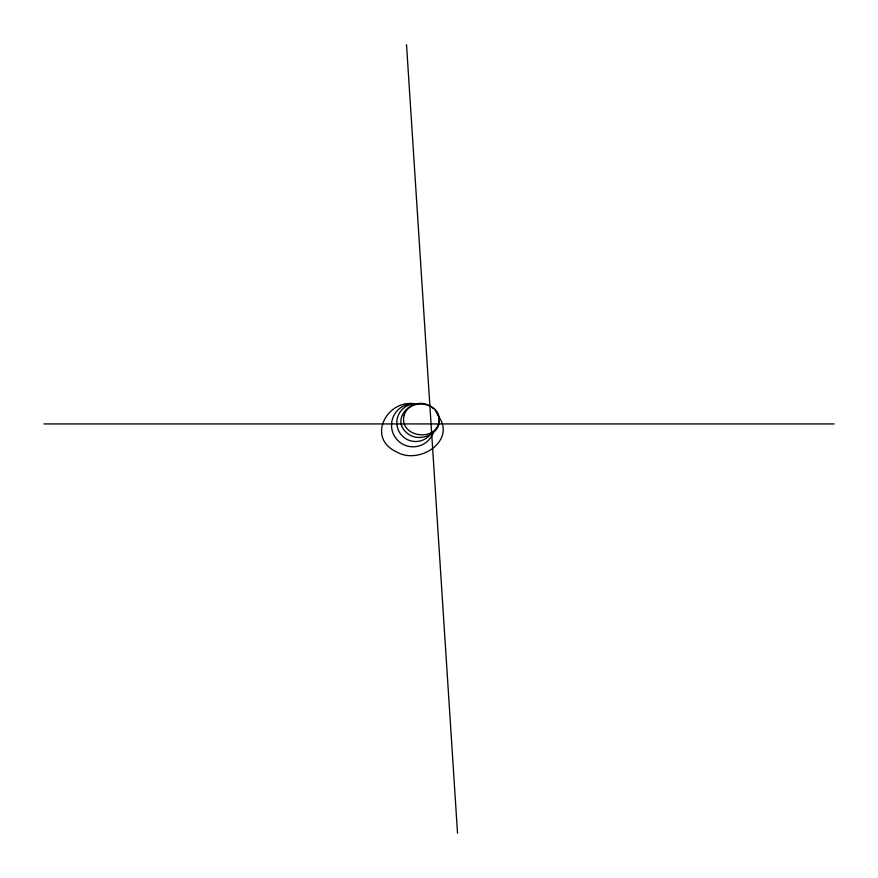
<?xml version="1.0" encoding="UTF-8"?>
<svg xmlns="http://www.w3.org/2000/svg" width="878" height="878" viewBox="0 0 878 878"><rect width="100%" height="100%" fill="white"/><g stroke="black" fill="none" stroke-linecap="round" stroke-linejoin="round"><path stroke-width="1.32" d="M43.9 423.931L834.1 423.931M417.533 404.352C388.296 396.735 365.149 437.694 396.68 451.961C419.432 465.428 457.932 440.021 437.387 414.888M429.682 406.02C413.45 395.561 390.095 418.367 406.481 432.547C418.323 444.136 443.522 433.831 438.638 416.26M431.669 407.359L433.666 408.698M435.192 410.443L438.155 415.239M406.525 44.723L457.526 833.277M431.394 433.128A18.888 18.888 0 0 1 407.337 439.582A18.888 18.888 0 0 1 397.811 416.567A18.888 18.888 0 0 1 419.377 404.121M433.523 431.932A21.522 21.522 0 0 1 407.118 445.98A21.522 21.522 0 0 1 392.159 420.079A21.522 21.522 0 0 1 417.522 404.231M404.154 415.382C398.744 435.839 433.106 442.731 438.682 423.503C444.081 403.035 409.73 396.143 404.154 415.382"/></g></svg>
